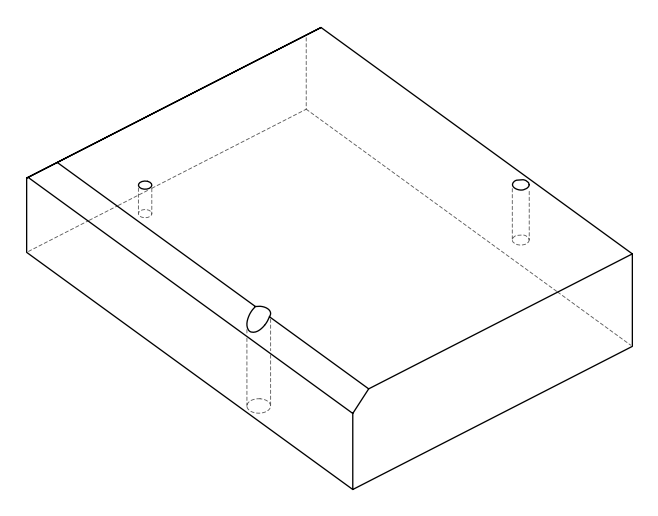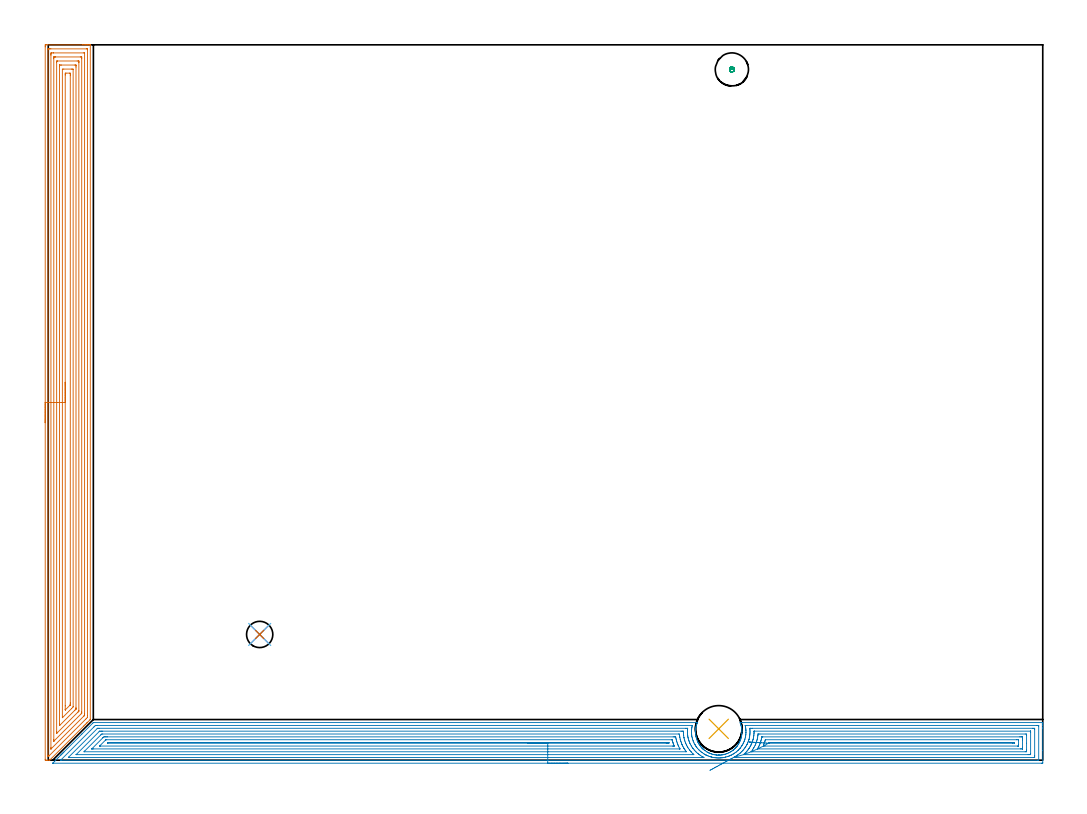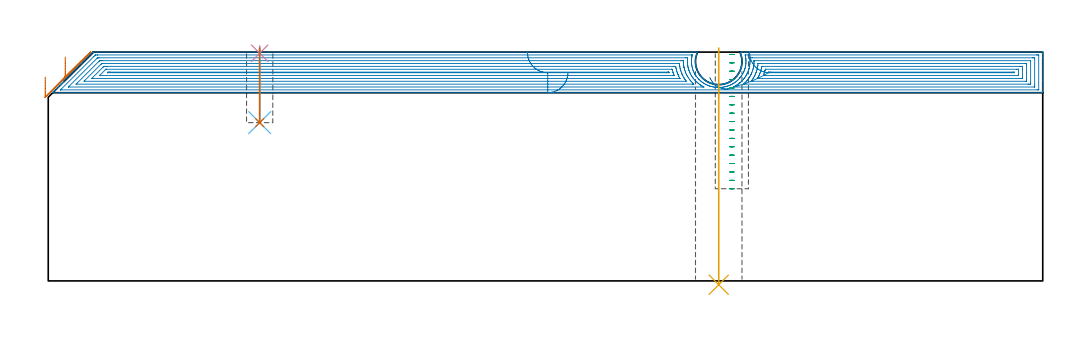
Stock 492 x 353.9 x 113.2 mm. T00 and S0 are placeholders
(PLAN: 7 operations, 5 tool changes, 54.2 min)
(1 AREA_MILL | FG_CHAMFER_SURFACE | UGT0205_001 | 22.5 min | 87907 mm3)
(2 AREA_MILL_1 | FG_CHAMFER_SURFACE_1 | UGT0205_001 | 30.16 min | 96136 mm3)
(3 MILL_BLIND_HOLE_FROM_SOLID_MATERIAL | STEP1POCKET | UGT0201_132 | Spiral | 0.78 min | 14227 mm3)
(4 SPOT_DRILL | STEP1POCKET_1 | NXT0321_9005460120000 | 0.03 min | 36 mm3)
(5 INDEXABLE_INSERT_DRILL_THROUGH_HOLE_FROM_SOLID | STEP1HOLE | NXT0302_017 | 0.47 min | 44919 mm3)
(6 DRILL_BLIND_HOLE_INTO_CENTER | STEP1POCKET_1 | NXT0301_055 | 0.15 min | 1876 mm3)
(7 DRILL_TO_ENLARGE_BLIND_HOLE | STEP1POCKET_1 | UGT0301_374 | 0.15 min | 2767 mm3)
(TOOL UGT0205_001 | Chamfer Mill 20 x 3 x 45 deg. | D20 FL50 Z2)
(TOOL UGT0201_132 | Carbide End Mill 14.0 | D14 FL30 Z4)
(TOOL NXT0321_9005460120000 | NC Spot Drill, 142deg, 12mm, Carbide, Uncoated | D12 PA142 FL30 Z2)
(TOOL NXT0302_017 | Index. Insert Drill 23mm [880-D2300L25-05] | D23 PA176 FL115 Z2)
(TOOL NXT0301_055 | Carbide Drill 8.4mm [860.1-0840-042A1-MM 2214] | D8.4 PA140 FL61 Z2)
(TOOL UGT0301_374 | Twist Drill Flat Bottom 13 mm | D13 PA180 FL101 Z2)
(OP 1 AREA_MILL)
G17 G21 G94 G90
T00 M6
G54
G17 G0 G90 X-1.5 Y166.95 S1061 M3
G43 Z123.2 H0
Z100.9
G94 G1 Y166.988 Z100.028 F250.
Y167.102 Z99.164
Y167.291 Z98.312
Y167.553 Z97.48
Y167.887 Z96.674
Y168.29 Z95.9
Y168.758 Z95.164
Y169.29 Z94.472
Y169.879 Z93.829
Y170.522 Z93.24
Y171.214 Z92.709
Y171.95 Z92.24
Y172.724 Z91.837
Y173.53 Z91.503
Y174.362 Z91.241
Y175.214 Z91.052
Y176.078 Z90.938
Y176.95 Z90.9
Y352.917
X-1.499 Y353.289 Z90.901
X-1.494 Y353.804 Z90.903
X-1.492 Y353.892 Z90.906
X-0.983 Y353.9 Z91.414
X17.019 Z109.414
X17.625 Z110.019
X18.184 Z110.581
X18.511 Z110.907
X19.071 Z111.467
X19.397 Z111.792
X20.051 Z112.45
X20.419 Z112.819
X20.774 Y353.892 Z113.165
X20.797 Y353.89 Z113.188
X20.8 Y353.735 Z113.2
Y20.254
X20.798 Y20.105 Z113.185
X20.769 Y20.067 Z113.163
X20.726 Y20.026 Z113.126
X19.467 Y18.766 Z111.864
X19.397 Y18.696 Z111.794
X19.198 Y18.498 Z111.598
X19.168 Y18.468 Z111.568
X18.511 Y17.81 Z110.908
X18.331 Y17.631 Z110.731
X18.275 Y17.575 Z110.675
X17.625 Y16.924 Z110.022
X17.465 Y16.765 Z109.865
X0.865 Y0.165 Z93.263
X0.789 Y0.089 Z93.187
X0.707 Y0.01 Z93.104
X0.462 Y0. Z92.861
X-0.33 Z92.07
X-0.983 Z91.412
X-1.31 Z91.087
X-1.491 Y0.002 Z90.905
X-1.496 Y0.165 Z90.904
X-1.5 Y0.425 Z90.9
Y176.95
X-0.086 Z92.314
Y351.492
X-0.084 Y351.723 Z92.316
X-0.081 Y351.833 Z92.319
X-0.079 Y351.88 Z92.321
X0.002 Y351.89 Z92.402
X0.397 Y351.898 Z92.797
X0.789 Y351.899 Z93.189
X1.281 Y351.9 Z93.681
X19.004 Z111.404
X19.251 Y351.897 Z111.651
X19.355 Y351.893 Z111.755
X19.373 Y351.891 Z111.773
X19.379 Y351.879 Z111.779
X19.382 Y351.83 Z111.782
X19.384 Y351.725 Z111.784
X19.386 Y351.515 Z111.786
Y22.051
X19.381 Y21.163 Z111.781
X19.379 Y21.147 Z111.779
X18.948 Y20.706 Z111.348
X18.511 Y20.261 Z110.911
X0.647 Y2.397 Z93.047
X0.592 Y2.343 Z92.992
X0.267 Y2.029 Z92.667
X0.231 Y2.01 Z92.631
X0.167 Y2.006 Z92.567
X0.038 Y2.004 Z92.438
X-0.059 Y2.007 Z92.341
X-0.074 Y2.009 Z92.326
X-0.079 Y2.021 Z92.321
X-0.082 Y2.071 Z92.318
X-0.084 Y2.175 Z92.316
X-0.086 Y2.385 Z92.314
Y176.95
X1.328 Z93.728
X1.329 Y348.825 Z93.729
X1.33 Y349.173 Z93.73
X1.334 Y349.717 Z93.734
X1.336 Y349.882 Z93.736
X1.499 Y349.895 Z93.899
X1.675 Y349.897 Z94.075
X2.38 Y349.9 Z94.78
X2.561 Z94.961
X17.625 Y349.899 Z110.025
X17.806 Y349.897 Z110.206
X17.926 Y349.893 Z110.326
X17.965 Y349.89 Z110.365
X17.967 Y349.875 Z110.367
X17.969 Y349.834 Z110.369
X17.971 Y349.717 Z110.371
Y22.932
X17.97 Y22.585 Z110.37
X17.967 Y22.312 Z110.367
X17.964 Y22.181 Z110.364
X17.836 Y22.04 Z110.236
X17.732 Y21.932 Z110.132
X17.625 Y21.824 Z110.025
X1.628 Y5.828 Z94.028
X1.536 Y5.737 Z93.936
X1.353 Y5.564 Z93.753
X1.332 Y5.548 Z93.732
Y5.549
X1.33 Y5.572 Z93.73
X1.328 Y6.317 Z93.728
Y176.95
X2.743 Z95.143
Y347.039
X2.747 Y347.744 Z95.147
X2.75 Y347.849 Z95.15
X2.758 Y347.89 Z95.158
X2.807 Y347.892 Z95.207
X3.02 Y347.896 Z95.42
X3.447 Y347.9 Z95.847
X3.479 Z95.879
X15.884 Z108.284
X16.289 Y347.897 Z108.689
X16.492 Y347.893 Z108.892
X16.541 Y347.89 Z108.941
X16.551 Y347.883 Z108.951
X16.553 Y347.866 Z108.953
X16.555 Y347.802 Z108.955
X16.557 Y347.222 Z108.957
Y347.039
Y23.825
X16.555 Y23.47 Z108.955
X16.552 Y23.293 Z108.952
X16.549 Y23.21 Z108.949
X16.508 Y23.165 Z108.908
X16.282 Y22.932 Z108.682
X2.838 Y9.488 Z95.238
X2.801 Y9.458 Z95.201
X2.749 Y9.418 Z95.149
X2.746 Y9.483 Z95.146
X2.745 Y9.54 Z95.145
X2.743 Y9.798 Z95.143
Y10.249
Y176.95
X4.157 Z96.557
X4.158 Y345.253 Z96.558
X4.159 Y345.429 Z96.559
X4.164 Y345.608 Z96.564
X4.179 Y345.89 Z96.579
X4.333 Y345.895 Z96.733
X4.579 Y345.899 Z96.979
X14.325 Y345.9 Z106.725
X14.967 Y345.898 Z107.367
X15.058 Y345.895 Z107.458
X15.113 Y345.89 Z107.513
X15.136 Y345.881 Z107.536
X15.138 Y345.786 Z107.538
X15.142 Y345.431 Z107.542
X15.143 Y345.253 Z107.543
Y345.075
X15.142 Y24.541 Z107.542
X15.139 Y24.363 Z107.539
X15.136 Y24.249 Z107.536
X15.093 Y24.201 Z107.493
X14.967 Y24.067 Z107.367
X14.847 Y23.946 Z107.247
X14.727 Y23.825 Z107.127
X4.618 Y13.717 Z97.018
X4.333 Y13.436 Z96.733
X4.168 Y13.278 Z96.568
X4.161 Y13.284 Z96.561
X4.159 Y13.287 Z96.559
X4.157 Y14.004 Z96.557
Y14.182
Y176.95
X5.571 Z97.971
Y343.113
X5.572 Y343.468 Z97.972
X5.575 Y343.737 Z97.975
X5.578 Y343.869 Z97.978
X5.583 Y343.891 Z97.983
X5.615 Y343.894 Z98.015
X5.678 Y343.898 Z98.078
X6.106 Y343.9 Z98.506
X6.562 Z98.962
X13.194 Y343.899 Z105.594
X13.656 Y343.896 Z106.056
X13.715 Y343.89 Z106.115
X13.722 Y343.829 Z106.122
X13.725 Y343.468 Z106.125
X13.728 Y342.93 Z106.128
Y25.966
X13.726 Y25.611 Z106.126
X13.722 Y25.342 Z106.122
X13.721 Y25.28 Z106.121
X13.687 Y25.242 Z106.087
X13.625 Y25.177 Z106.025
X13.194 Y24.742 Z105.594
X5.798 Y17.346 Z98.198
X5.62 Y17.171 Z98.02
X5.601 Y17.154 Z98.001
X5.58 Y17.139 Z97.98
X5.577 Y17.162 Z97.977
X5.574 Y17.218 Z97.974
X5.572 Y17.575 Z97.972
X5.571 Y17.927 Z97.971
Y176.95
X6.985 Z99.385
X6.986 Y341.688 Z99.386
X6.992 Y341.89 Z99.392
X7.663 Y341.899 Z100.063
X11.422 Z103.822
X12.096 Y341.896 Z104.496
X12.308 Y341.89 Z104.708
X12.315 Y341.676 Z104.715
X12.314 Y26.498 Z104.714
X12.308 Y26.318 Z104.708
X11.518 Y25.515 Z103.918
X7.148 Y21.147 Z99.548
X7.067 Y21.07 Z99.467
X6.992 Y21.001 Z99.392
X6.986 Y21.147 Z99.386
Y21.153
X6.985 Y176.95 Z99.385
X8.4 Z100.8
Y339.003
X8.402 Y339.368 Z100.802
X8.407 Y339.896 Z100.807
X8.76 Y339.9 Z101.16
X10.532 Z102.932
X10.893 Y339.896 Z103.293
X10.897 Y339.532 Z103.297
X10.9 Y339.003 Z103.3
Y338.636
Y28.289
X10.899 Y27.923 Z103.299
X10.895 Y27.397 Z103.295
X10.893 Y27.356 Z103.293
X10.863 Y27.319 Z103.263
X10.81 Y27.26 Z103.21
X10.742 Y27.189 Z103.142
X8.484 Y24.932 Z100.884
X8.446 Y24.897 Z100.846
X8.413 Y24.871 Z100.813
X8.406 Y24.87 Z100.806
X8.404 Y24.894 Z100.804
X8.401 Y24.994 Z100.801
X8.4 Y26.871 Z100.8
Y176.95
Y177.822 Z100.838
Y178.686 Z100.951
Y179.538 Z101.14
Y180.37 Z101.403
Y181.176 Z101.736
Y181.95 Z102.139
Y182.686 Z102.608
Y183.378 Z103.139
Y184.021 Z103.728
Y184.61 Z104.372
Y185.142 Z105.064
Y185.61 Z105.8
Y186.013 Z106.573
Y186.347 Z107.379
Y186.609 Z108.211
Y186.798 Z109.063
Y186.912 Z109.928
Y186.95 Z110.8
G0 Z123.2
M5
M2
(OP 2 AREA_MILL_1)
G17 G21 G94 G90
T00 M6
G54
G17 G0 G90 X257.1 Y-1.5 S1061 M3
G43 Z123.2 H0
Z103.1
G94 G1 X257.062 Z102.228 F250.
X256.948 Z101.364
X256.759 Z100.512
X256.497 Z99.68
X256.163 Z98.874
X255.76 Z98.1
X255.291 Z97.364
X254.76 Z96.672
X254.171 Z96.029
X253.528 Z95.44
X252.836 Z94.908
X252.1 Z94.44
X251.326 Z94.037
X250.52 Z93.703
X249.688 Z93.441
X248.836 Z93.252
X247.972 Z93.138
X247.1 Z93.1
X2.369
X2.219 Y-1.493 Z93.106
X2.369 Y-1.334 Z93.266
X2.588 Y-1.111 Z93.489
X2.597 Y-1.103 Z93.497
X3.262 Y-0.437 Z94.162
X4.155 Y0.456 Z95.055
X4.936 Y1.237 Z95.835
X5.049 Y1.35 Z95.947
X5.942 Y2.243 Z96.841
X6.104 Y2.407 Z97.002
X6.265 Y2.566 Z97.163
X6.388 Y2.689 Z97.287
X6.543 Y2.846 Z97.441
X6.696 Y2.997 Z97.595
X6.835 Y3.136 Z97.734
X6.982 Y3.285 Z97.88
X7.127 Y3.428 Z98.026
X7.281 Y3.583 Z98.18
X7.421 Y3.723 Z98.319
X7.558 Y3.859 Z98.457
X7.728 Y4.029 Z98.627
X16.637 Y12.938 Z107.537
X22.058 Y18.358 Z112.956
X22.306 Y18.598 Z113.187
X22.466 Y18.6 Z113.2
X320.787
X321.147 Y18.594 Z113.192
X321.123 Y18.52 Z113.118
X321.066 Y18.353 Z112.952
X320.799 Y17.627 Z112.227
X320.54 Y16.735 Z111.335
X320.44 Y16.332 Z110.932
X320.359 Y15.844 Z110.444
X320.25 Y14.953 Z109.553
X320.211 Y14.061 Z108.661
X320.242 Y13.17 Z107.77
X320.338 Y12.278 Z106.878
X320.384 Y11.972 Z106.572
X320.44 Y11.667 Z106.267
X320.508 Y11.387 Z105.987
X320.759 Y10.496 Z105.096
X321.082 Y9.606 Z104.203
X321.155 Y9.428 Z104.026
X321.203 Y9.314 Z103.912
X321.334 Y9.025 Z103.623
X321.494 Y8.714 Z103.311
X321.584 Y8.55 Z103.147
X321.741 Y8.265 Z102.863
X322.005 Y7.822 Z102.421
X322.115 Y7.651 Z102.251
X322.127 Y7.633 Z102.232
X322.228 Y7.484 Z102.082
X322.414 Y7.234 Z101.828
X322.574 Y7.015 Z101.615
X322.636 Y6.931 Z101.529
X322.746 Y6.795 Z101.392
X322.874 Y6.636 Z101.233
X322.989 Y6.502 Z101.098
X323.123 Y6.346 Z100.943
X323.169 Y6.296 Z100.893
X323.25 Y6.21 Z100.806
X323.316 Y6.138 Z100.736
X323.408 Y6.039 Z100.638
X323.467 Y5.98 Z100.579
X323.531 Y5.917 Z100.514
X323.591 Y5.856 Z100.455
X323.708 Y5.74 Z100.338
X323.764 Y5.686 Z100.285
X323.831 Y5.625 Z100.221
X323.901 Y5.558 Z100.157
X324.017 Y5.448 Z100.047
X324.062 Y5.409 Z100.008
X324.153 Y5.332 Z99.928
X324.269 Y5.231 Z99.83
X324.365 Y5.148 Z99.747
X324.658 Y4.916 Z99.511
X324.881 Y4.747 Z99.346
X324.912 Y4.724 Z99.323
X325.6 Y4.257 Z98.855
X325.806 Y4.129 Z98.727
X326.146 Y3.939 Z98.536
X326.251 Y3.881 Z98.479
X326.7 Y3.651 Z98.251
X326.865 Y3.577 Z98.175
X327.039 Y3.5 Z98.095
X327.334 Y3.366 Z97.964
X327.595 Y3.263 Z97.861
X327.933 Y3.143 Z97.742
X328.041 Y3.104 Z97.704
X328.489 Y2.963 Z97.562
X328.826 Y2.874 Z97.471
X328.935 Y2.844 Z97.442
X329.384 Y2.742 Z97.34
X329.83 Y2.659 Z97.256
X330.278 Y2.593 Z97.192
X330.536 Y2.566 Z97.165
X330.567 Y2.563 Z97.162
X330.588 Y2.561 Z97.159
X330.612 Y2.559 Z97.156
X330.714 Y2.547 Z97.147
X330.725 Y2.546 Z97.146
X331.172 Y2.517 Z97.116
X331.519 Y2.508 Z97.102
X331.619 Y2.504 Z97.099
X331.687 Y2.506
X331.709 Y2.507
X331.758 Y2.508 Z97.101
X331.795 Y2.507 Z97.103
X331.827 Y2.508
X332.067 Y2.513 Z97.109
X332.269 Y2.525 Z97.115
X332.514 Y2.536 Z97.133
X332.961 Y2.576 Z97.175
X333.292 Y2.62 Z97.218
X333.409 Y2.635 Z97.233
X333.789 Y2.7 Z97.298
X333.855 Y2.711 Z97.31
X334.304 Y2.806 Z97.405
X334.631 Y2.89 Z97.487
X334.75 Y2.92 Z97.517
X335.198 Y3.053 Z97.651
X335.644 Y3.205 Z97.803
X335.853 Y3.285 Z97.882
X335.971 Y3.331 Z97.926
X336.065 Y3.366 Z97.963
X336.539 Y3.576 Z98.173
X336.988 Y3.797 Z98.396
X337.433 Y4.038 Z98.636
X337.799 Y4.257 Z98.855
X338.327 Y4.608 Z99.206
X338.516 Y4.747 Z99.345
X338.685 Y4.872 Z99.471
X338.837 Y4.991 Z99.591
X338.899 Y5.04 Z99.64
X339.036 Y5.149 Z99.746
X339.097 Y5.202 Z99.798
X339.222 Y5.307 Z99.903
X339.613 Y5.666 Z100.266
X339.955 Y6.001 Z100.601
X339.994 Y6.039 Z100.638
X340.116 Y6.166 Z100.765
X340.282 Y6.356 Z100.953
X340.437 Y6.532 Z101.131
X340.447 Y6.544 Z101.143
X340.53 Y6.644 Z101.243
X340.653 Y6.795 Z101.391
X340.735 Y6.894 Z101.492
X340.765 Y6.931 Z101.529
X341.011 Y7.255 Z101.853
X341.289 Y7.672 Z102.269
X341.33 Y7.733 Z102.332
X341.39 Y7.822 Z102.421
X341.49 Y7.987 Z102.587
X341.656 Y8.26 Z102.859
X341.91 Y8.713 Z103.313
X342.022 Y8.947 Z103.546
X342.122 Y9.156 Z103.756
X342.319 Y9.604 Z104.204
X342.492 Y10.048 Z104.648
X342.645 Y10.496 Z105.096
X342.799 Y11. Z105.6
X342.889 Y11.387 Z105.987
X343.058 Y12.278 Z106.878
X343.158 Y13.17 Z107.77
X343.189 Y14.061 Z108.661
X343.15 Y14.953 Z109.553
X343.04 Y15.844 Z110.444
X342.863 Y16.735 Z111.335
X342.799 Y17. Z111.6
X342.708 Y17.314 Z111.914
X342.605 Y17.627 Z112.227
X342.39 Y18.203 Z112.803
X342.368 Y18.267 Z112.867
X342.255 Y18.593 Z113.193
X343.117 Y18.6 Z113.2
X491.831
X491.99 Y18.598 Z113.189
X491.997 Y18.452 Z113.044
X492. Y18.3 Z112.899
Y17.99 Z112.589
Y17.326 Z111.92
Y16.116 Z110.713
Y15.57 Z110.165
Y4.737 Z99.335
Y-1.103 Z93.494
X491.997 Y-1.379 Z93.219
X491.99 Y-1.492 Z93.106
X491.875 Y-1.499 Z93.099
X491.384 Y-1.5 Z93.1
X247.1
Y-0.086 Z94.514
X6.245 Y-0.085 Z94.515
X6.137 Y-0.083 Z94.517
X6.085 Y-0.08 Z94.52
X6.081 Y-0.078 Z94.522
X6.082 Y-0.075 Z94.525
X6.155 Y0.004 Z94.604
X6.234 Y0.085 Z94.685
X6.388 Y0.239 Z94.839
X22.599 Y16.448 Z111.048
X22.981 Y16.819 Z111.419
X23.359 Y17.179 Z111.779
X23.506 Y17.181 Z111.781
X24.252 Y17.185 Z111.785
X24.394 Y17.186 Z111.786
X318.25
X318.478 Y17.184 Z111.784
X318.592 Y17.18 Z111.78
X318.613 Y17.179 Z111.779
X318.614 Y17.17 Z111.77
X318.611 Y17.143 Z111.743
X318.553 Y16.888 Z111.488
X318.455 Y16.448 Z111.048
X318.405 Y16.156 Z110.756
X318.322 Y15.57 Z110.17
X318.298 Y15.384 Z109.984
X318.265 Y15.059 Z109.659
X318.241 Y14.693 Z109.293
X318.235 Y14.568 Z109.168
X318.226 Y13.815 Z108.415
Y13.699 Z108.299
X318.27 Y12.938 Z107.538
X318.283 Y12.766 Z107.366
X318.369 Y12.06 Z106.66
X318.414 Y11.759 Z106.359
X318.539 Y11.183 Z105.783
X318.691 Y10.609 Z105.209
X318.784 Y10.305 Z104.905
X319.001 Y9.652 Z104.252
X319.082 Y9.428 Z104.028
X319.129 Y9.301 Z103.901
X319.46 Y8.55 Z103.15
X319.894 Y7.724 Z102.324
X319.924 Y7.672 Z102.272
X319.966 Y7.602 Z102.202
X320.331 Y7.026 Z101.626
X320.491 Y6.795 Z101.395
X320.787 Y6.389 Z100.989
X321.161 Y5.917 Z100.517
X321.68 Y5.335 Z99.935
X321.97 Y5.04 Z99.64
X322.574 Y4.473 Z99.073
X322.94 Y4.162 Z98.762
X323.467 Y3.755 Z98.355
X324.156 Y3.285 Z97.885
X324.36 Y3.153 Z97.753
X324.837 Y2.876 Z97.476
X325.253 Y2.648 Z97.248
X325.35 Y2.597 Z97.197
X325.414 Y2.565 Z97.165
X325.747 Y2.407 Z97.007
X326.146 Y2.23 Z96.83
X326.466 Y2.093 Z96.693
X327.039 Y1.883 Z96.483
X327.193 Y1.831 Z96.431
X327.891 Y1.612 Z96.212
X327.933 Y1.6 Z96.2
X327.964 Y1.591 Z96.191
X328.2 Y1.53 Z96.13
X328.826 Y1.39 Z95.99
X329.004 Y1.354 Z95.954
X329.719 Y1.237 Z95.837
X330.062 Y1.193 Z95.793
X330.612 Y1.14 Z95.74
X331.037 Y1.113 Z95.713
X331.505 Y1.097 Z95.697
X331.943 Y1.1 Z95.7
X332.399 Y1.116 Z95.716
X332.794 Y1.141 Z95.741
X333.292 Y1.188 Z95.788
X333.599 Y1.228 Z95.828
X334.185 Y1.319 Z95.919
X334.367 Y1.35 Z95.95
X335.078 Y1.501 Z96.101
X335.102 Y1.506 Z96.106
X335.194 Y1.53 Z96.13
X335.873 Y1.723 Z96.323
X335.971 Y1.754 Z96.354
X336.465 Y1.922 Z96.522
X336.864 Y2.07 Z96.67
X337.109 Y2.166 Z96.766
X337.663 Y2.407 Z97.007
X337.739 Y2.443 Z97.043
X337.758 Y2.452 Z97.052
X338.311 Y2.741 Z97.341
X338.651 Y2.924 Z97.524
X338.88 Y3.059 Z97.659
X339.25 Y3.285 Z97.885
X339.427 Y3.4 Z98.
X339.544 Y3.48 Z98.08
X339.946 Y3.768 Z98.368
X340.437 Y4.135 Z98.735
X340.453 Y4.147 Z98.747
X340.471 Y4.162 Z98.762
X340.924 Y4.562 Z99.162
X341.33 Y4.934 Z99.534
X341.385 Y4.986 Z99.586
X341.437 Y5.04 Z99.64
X341.819 Y5.437 Z100.037
X342.224 Y5.89 Z100.49
X342.236 Y5.905 Z100.505
X342.246 Y5.917 Z100.517
X342.623 Y6.402 Z101.002
X342.909 Y6.795 Z101.395
X342.994 Y6.916 Z101.516
X343.117 Y7.099 Z101.699
X343.338 Y7.455 Z102.055
X343.466 Y7.672 Z102.272
X343.66 Y8.016 Z102.616
X343.941 Y8.55 Z103.15
X343.964 Y8.595 Z103.195
X344.01 Y8.691 Z103.291
X344.231 Y9.21 Z103.81
X344.316 Y9.428 Z104.028
X344.472 Y9.851 Z104.451
X344.624 Y10.305 Z104.905
X344.688 Y10.516 Z105.116
X344.866 Y11.183 Z105.783
X344.873 Y11.212 Z105.812
X344.903 Y11.367 Z105.967
X345.011 Y11.954 Z106.554
X345.027 Y12.06 Z106.66
X345.11 Y12.734 Z107.334
X345.128 Y12.938 Z107.538
X345.166 Y13.557 Z108.157
X345.171 Y13.815 Z108.415
X345.168 Y14.432 Z109.032
X345.157 Y14.693 Z109.293
X345.139 Y15.011 Z109.611
X345.104 Y15.373 Z109.973
X345.078 Y15.57 Z110.17
X345.026 Y15.943 Z110.543
X344.948 Y16.404 Z111.004
X344.94 Y16.448 Z111.048
X344.835 Y16.973 Z111.573
X344.816 Y17.09 Z111.69
X344.803 Y17.18 Z111.78
X344.83 Y17.181 Z111.781
X344.903 Y17.184 Z111.784
X345.046 Y17.185 Z111.785
X488.847 Y17.186 Z111.786
X489.598 Y17.185 Z111.785
X489.742 Y17.184 Z111.784
X489.952 Y17.179 Z111.779
X489.991 Y17.174 Z111.774
X489.995 Y17.145 Z111.745
X489.997 Y17.114 Z111.714
X490. Y16.931 Z111.531
X489.999 Y0.125 Z94.725
X489.996 Y0.02 Z94.62
X489.991 Y-0.05 Z94.55
X489.987 Y-0.079 Z94.521
X489.455 Y-0.086 Z94.514
X247.1
Y1.328 Z95.928
X10.165 Y1.329 Z95.929
X9.983 Y1.331 Z95.931
X9.961 Y1.332 Z95.932
X9.948 Y1.335 Z95.935
X9.953 Y1.347 Z95.947
X9.961 Y1.36 Z95.96
X10.046 Y1.446 Z96.046
X10.129 Y1.53 Z96.13
X24.21 Y15.611 Z110.211
X24.252 Y15.651 Z110.251
X24.349 Y15.738 Z110.338
X24.386 Y15.765 Z110.365
X24.425 Y15.766 Z110.366
X24.596 Y15.769 Z110.369
X24.941 Y15.771 Z110.371
X25.145
X315.428
X316.118 Y15.77 Z110.37
X316.227 Y15.768 Z110.368
X316.321 Y15.764 Z110.364
X316.322 Y15.714 Z110.314
X316.321 Y15.659 Z110.259
X316.312 Y15.58 Z110.18
X316.27 Y15.161 Z109.761
X316.242 Y14.771 Z109.371
X316.239 Y14.693 Z109.293
X316.223 Y13.912 Z108.512
X316.225 Y13.815 Z108.415
X316.258 Y13. Z107.6
X316.263 Y12.938 Z107.538
X316.321 Y12.341 Z106.941
X316.353 Y12.06 Z106.66
X316.358 Y12.024 Z106.624
X316.434 Y11.572 Z106.172
X316.512 Y11.183 Z105.783
X316.562 Y10.946 Z105.546
X316.745 Y10.305 Z104.905
X316.923 Y9.714 Z104.314
X317.023 Y9.428 Z104.028
X317.214 Y8.894 Z103.494
X317.361 Y8.55 Z103.15
X317.471 Y8.298 Z102.898
X317.792 Y7.672 Z102.272
X318.108 Y7.086 Z101.686
X318.286 Y6.795 Z101.395
X318.568 Y6.343 Z100.943
X318.876 Y5.917 Z100.517
X319.001 Y5.75 Z100.35
X319.58 Y5.04 Z99.64
X319.894 Y4.687 Z99.287
X320.401 Y4.162 Z98.762
X320.787 Y3.8 Z98.4
X321.37 Y3.285 Z97.885
X321.68 Y3.039 Z97.639
X322.044 Y2.762 Z97.362
X322.549 Y2.407 Z97.007
X322.574 Y2.39 Z96.99
X322.63 Y2.352 Z96.952
X323.467 Y1.841 Z96.441
X324.031 Y1.53 Z96.13
X324.36 Y1.351 Z95.951
X324.366 Y1.334 Z95.934
X323.467 Y1.329 Z95.929
X247.1 Y1.328 Z95.928
Y2.743 Z97.343
X14.085
X13.926 Y2.745 Z97.345
X13.828 Y2.748 Z97.348
X13.811 Y2.75 Z97.35
X13.814 Y2.756 Z97.356
X13.837 Y2.785 Z97.385
X13.874 Y2.824 Z97.424
X13.937 Y2.888 Z97.488
X25.145 Y14.095 Z108.695
X25.352 Y14.295 Z108.895
X25.408 Y14.348 Z108.948
X25.493 Y14.351 Z108.951
X26.038 Y14.355 Z108.955
X26.38 Y14.357 Z108.957
X26.931
X313.09
X313.642 Y14.356 Z108.956
X313.987 Y14.354 Z108.954
X314.207 Y14.35 Z108.95
X314.22 Y14.125 Z108.725
X314.229 Y13.815 Z108.415
X314.25 Y13.218 Z107.818
X314.269 Y12.938 Z107.538
X314.328 Y12.264 Z106.864
X314.355 Y12.06 Z106.66
X314.473 Y11.244 Z105.844
X314.485 Y11.183 Z105.783
X314.535 Y10.945 Z105.545
X314.702 Y10.305 Z104.905
X314.761 Y10.083 Z104.683
X314.971 Y9.428 Z104.028
X315.19 Y8.784 Z103.384
X315.282 Y8.55 Z103.15
X315.428 Y8.187 Z102.787
X315.67 Y7.672 Z102.272
X315.889 Y7.22 Z101.82
X316.124 Y6.795 Z101.395
X316.321 Y6.445 Z101.045
X316.656 Y5.917 Z100.517
X317.214 Y5.109 Z99.709
X317.268 Y5.04 Z99.64
X317.46 Y4.799 Z99.399
X317.995 Y4.162 Z98.762
X318.108 Y4.033 Z98.633
X318.832 Y3.285 Z97.885
X319.001 Y3.118 Z97.718
X319.25 Y2.881 Z97.481
X319.386 Y2.753 Z97.353
X319.319 Y2.75 Z97.35
X319.001 Y2.746 Z97.346
X318.659 Y2.743 Z97.343
X247.1
Y4.157 Z98.757
X18.
X17.672 Y4.162 Z98.762
X17.831 Y4.328 Z98.928
X18. Y4.501 Z99.101
X26.038 Y12.539 Z107.139
X26.242 Y12.738 Z107.338
X26.448 Y12.938 Z107.538
X26.926 Y12.943 Z107.543
X311.85
X312.248 Y12.938 Z107.538
X312.297 Y12.504 Z107.104
X312.35 Y12.06 Z106.66
X312.425 Y11.501 Z106.101
X312.479 Y11.183 Z105.783
X312.639 Y10.413 Z105.013
X312.666 Y10.305 Z104.905
X312.749 Y9.983 Z104.583
X312.917 Y9.428 Z104.028
X312.99 Y9.191 Z103.791
X313.219 Y8.55 Z103.15
X313.498 Y7.814 Z102.414
X313.56 Y7.672 Z102.272
X313.642 Y7.493 Z102.093
X313.988 Y6.795 Z101.395
X314.369 Y6.081 Z100.681
X314.464 Y5.917 Z100.517
X314.535 Y5.798 Z100.398
X314.836 Y5.33 Z99.93
X315.035 Y5.04 Z99.64
X315.428 Y4.477 Z99.077
X315.659 Y4.162 Z98.762
X315.433 Y4.157 Z98.757
X247.1
Y5.571 Z100.171
X22.466
X21.923 Y5.573 Z100.173
X21.616 Y5.577 Z100.177
X21.572 Y5.578 Z100.178
X21.548 Y5.591 Z100.191
X21.557 Y5.604 Z100.204
X21.572 Y5.623 Z100.223
X27.032 Y11.084 Z105.684
X27.132 Y11.183 Z105.783
X27.48 Y11.521 Z106.121
X27.825 Y11.524 Z106.124
X28.367 Y11.528 Z106.128
X28.718 Y11.529 Z106.129
X29.259
X309.176 Y11.528 Z106.128
X309.72 Y11.526 Z106.126
X310.069 Y11.522 Z106.122
X310.399 Y11.509 Z106.109
X310.461 Y11.183 Z105.783
X310.554 Y10.707 Z105.307
X310.647 Y10.305 Z104.905
X310.834 Y9.554 Z104.154
X310.87 Y9.428 Z104.028
X310.962 Y9.12 Z103.72
X311.154 Y8.55 Z103.15
X311.251 Y8.267 Z102.867
X311.484 Y7.672 Z102.272
X311.591 Y7.406 Z102.006
X311.855 Y6.813 Z101.413
X311.872 Y6.779 Z101.379
X312.319 Y5.917 Z100.517
X312.478 Y5.609 Z100.209
X312.488 Y5.583 Z100.183
X312.487 Y5.578 Z100.178
X312.481 Y5.576 Z100.176
X312.419 Y5.573 Z100.173
X312.325 Y5.571 Z100.171
X312.208
X247.1
Y6.985 Z101.585
X25.844 Y6.986 Z101.586
X25.509 Y6.989 Z101.589
X25.405 Y6.992 Z101.592
X25.462 Y7.058 Z101.658
X25.541 Y7.142 Z101.742
X28.267 Y9.87 Z104.47
X28.418 Y10.019 Z104.619
X28.475 Y10.072 Z104.672
X28.508 Y10.099 Z104.699
X28.545 Y10.108 Z104.708
X28.718 Y10.112 Z104.712
X28.912 Y10.114 Z104.714
X308.283
X308.479 Y10.112 Z104.712
X308.638 Y10.108 Z104.708
X308.664 Y10.038 Z104.638
X308.713 Y9.883 Z104.483
X308.841 Y9.428 Z104.028
X309.059 Y8.665 Z103.265
X309.096 Y8.55 Z103.15
X309.176 Y8.309 Z102.909
X309.409 Y7.672 Z102.272
X309.542 Y7.313 Z101.913
X309.629 Y7.065 Z101.665
X309.645 Y6.991 Z101.591
X309.612 Y6.989 Z101.589
X309.526 Y6.987 Z101.587
X309.176 Y6.985 Z101.585
X308.982
X247.1
Y8.4 Z103.
X29.458
X29.356 Y8.401 Z103.001
X29.275 Y8.405 Z103.005
X29.266 Y8.406 Z103.006
X29.27 Y8.414 Z103.014
X29.295 Y8.444 Z103.044
X29.399 Y8.55 Z103.15
X29.507 Y8.652 Z103.252
X29.544 Y8.686 Z103.286
X29.611 Y8.693 Z103.293
X30.352 Y8.699 Z103.299
X30.504 Y8.7 Z103.3
X306.496
X306.649 Y8.699 Z103.299
X306.955 Y8.695 Z103.295
X306.992 Y8.693 Z103.293
X306.998 Y8.687 Z103.287
X307.009 Y8.666 Z103.266
X307.024 Y8.624 Z103.224
X307.045 Y8.55 Z103.15
X307.08 Y8.411 Z103.011
X306.803 Y8.404 Z103.004
X306.648 Y8.401 Z103.001
X306.496 Y8.4 Z103.
X305.756
X247.1
X246.228 Z103.038
X245.363 Z103.151
X244.512 Z103.34
X243.68 Z103.603
X242.874 Z103.936
X242.1 Z104.339
X241.364 Z104.808
X240.672 Z105.339
X240.029 Z105.928
X239.44 Z106.572
X238.908 Z107.264
X238.44 Z108.
X238.037 Z108.773
X237.703 Z109.579
X237.441 Z110.411
X237.252 Z111.263
X237.138 Z112.128
X237.1 Z113.
G0 Z123.2
X327.294 Y-5.05
Z100.636
G1 X327.655 Y-4.854 Z99.866
X328.073 Y-4.626 Z99.135
X328.545 Y-4.368 Z98.449
X329.068 Y-4.083 Z97.812
X329.638 Y-3.772 Z97.229
X330.25 Y-3.439 Z96.705
X330.901 Y-3.084 Z96.243
X331.584 Y-2.712 Z95.848
X332.294 Y-2.325 Z95.523
X333.027 Y-1.925 Z95.269
X333.776 Y-1.517 Z95.088
X334.537 Y-1.102 Z94.983
X335.302 Y-0.685 Z94.954
X336.067 Y-0.268 Z95.001
X336.825 Y0.146 Z95.123
X337.572 Y0.552 Z95.321
X338.3 Y0.949 Z95.592
X339.004 Y1.334 Z95.934
X339.544 Y1.62 Z96.22
X340.051 Y1.909 Z96.509
X340.437 Y2.14 Z96.74
X340.603 Y2.245 Z96.845
X340.85 Y2.407 Z97.007
X341.132 Y2.602 Z97.202
X341.33 Y2.744 Z97.344
X341.641 Y2.98 Z97.58
X342.034 Y3.285 Z97.885
X342.137 Y3.37 Z97.97
X342.224 Y3.444 Z98.044
X342.604 Y3.789 Z98.389
X343.008 Y4.162 Z98.762
X343.063 Y4.215 Z98.815
X343.117 Y4.268 Z98.868
X343.496 Y4.667 Z99.267
X343.829 Y5.04 Z99.64
X343.912 Y5.136 Z99.736
X344.01 Y5.253 Z99.853
X344.303 Y5.63 Z100.23
X344.52 Y5.917 Z100.517
X344.679 Y6.138 Z100.738
X344.903 Y6.462 Z101.062
X345.034 Y6.667 Z101.267
X345.112 Y6.795 Z101.395
X345.364 Y7.22 Z101.82
X345.616 Y7.672 Z102.272
X345.678 Y7.788 Z102.388
X345.796 Y8.018 Z102.618
X345.965 Y8.384 Z102.984
X346.037 Y8.55 Z103.15
X346.225 Y9.006 Z103.606
X346.384 Y9.428 Z104.028
X346.463 Y9.65 Z104.25
X346.675 Y10.305 Z104.905
X346.678 Y10.316 Z104.916
X346.689 Y10.359 Z104.959
X346.849 Y11.025 Z105.625
X346.882 Y11.183 Z105.783
X346.989 Y11.766 Z106.366
X347.032 Y12.06 Z106.66
X347.093 Y12.542 Z107.142
X347.13 Y12.938 Z107.538
X347.156 Y13.357 Z107.957
X347.171 Y13.815 Z108.415
Y14.22 Z108.82
X347.154 Y14.693 Z109.293
X347.132 Y15.135 Z109.735
X347.091 Y15.57 Z110.17
X347.08 Y15.696 Z110.296
X347.076 Y15.755 Z110.355
X347.174 Y15.764 Z110.364
X347.381 Y15.769 Z110.369
X347.583 Y15.77 Z110.37
X348.271 Y15.771 Z110.371
X486.918
X487.611 Y15.768 Z110.368
X487.812 Y15.764 Z110.364
X487.99 Y15.749 Z110.349
X487.995 Y15.57 Z110.17
X487.999 Y15.387 Z109.987
X488. Y2.222 Z96.822
X487.996 Y1.53 Z96.13
X487.993 Y1.351 Z95.951
X487.984 Y1.335 Z95.935
X487.964 Y1.333 Z95.933
X487.914 Y1.33 Z95.93
X487.812 Y1.329 Z95.929
X339.203
X339.094 Y1.33 Z95.93
X339.022 Y1.332 Z95.932
X339.004 Y1.334 Z95.934
X344.01 Y2.75 Z97.35
Y2.752 Z97.352
Y2.755 Z97.355
X344.286 Y3.013 Z97.613
X344.574 Y3.285 Z97.885
X344.739 Y3.446 Z98.046
X344.903 Y3.61 Z98.21
X345.174 Y3.896 Z98.496
X345.411 Y4.162 Z98.762
X345.588 Y4.367 Z98.967
X345.796 Y4.614 Z99.214
X345.986 Y4.854 Z99.454
X346.127 Y5.04 Z99.64
X346.362 Y5.362 Z99.962
X346.689 Y5.823 Z100.423
X346.727 Y5.88 Z100.48
X346.751 Y5.917 Z100.517
X347.062 Y6.429 Z101.029
X347.278 Y6.795 Z101.395
X347.386 Y6.988 Z101.588
X347.583 Y7.351 Z101.951
X347.69 Y7.567 Z102.167
X347.739 Y7.672 Z102.272
X347.963 Y8.176 Z102.776
X348.12 Y8.55 Z103.15
X348.436 Y9.388 Z103.988
X348.448 Y9.428 Z104.028
X348.476 Y9.514 Z104.114
X348.656 Y10.128 Z104.728
X348.702 Y10.305 Z104.905
X348.828 Y10.836 Z105.436
X348.898 Y11.183 Z105.783
X348.969 Y11.575 Z106.175
X349.04 Y12.06 Z106.66
X349.077 Y12.347 Z106.947
X349.132 Y12.938 Z107.538
X349.149 Y13.154 Z107.754
X349.172 Y13.815 Z108.415
X349.178 Y14.003 Z108.603
X349.18 Y14.193 Z108.793
X349.184 Y14.326 Z108.926
X349.188 Y14.352 Z108.952
X349.198 Y14.353 Z108.953
X349.231 Y14.355 Z108.955
X349.369 Y14.357 Z108.957
X485.862
X485.936 Y14.356 Z108.956
X485.969 Y14.353 Z108.953
X485.984 Y14.351 Z108.951
X485.99 Y14.339 Z108.939
X485.993 Y14.24 Z108.84
X486. Y13.84 Z108.44
Y3.285 Z97.885
X485.993 Y2.858 Z97.458
X485.99 Y2.758 Z97.358
X485.867 Y2.75 Z97.35
X485.68 Y2.746 Z97.346
X485.132 Y2.743 Z97.343
X484.791
X344.561
X344.01 Y2.75 Z97.35
X347.747 Y4.162 Z98.762
X348.415 Y5.099 Z99.699
X348.476 Y5.188 Z99.788
X348.759 Y5.639 Z100.239
X348.928 Y5.917 Z100.517
X349.089 Y6.193 Z100.793
X349.369 Y6.69 Z101.29
X349.405 Y6.759 Z101.359
X349.423 Y6.795 Z101.395
X349.691 Y7.356 Z101.956
X349.835 Y7.672 Z102.272
X349.961 Y7.968 Z102.568
X350.194 Y8.55 Z103.15
X350.213 Y8.598 Z103.198
X350.262 Y8.733 Z103.333
X350.437 Y9.255 Z103.855
X350.49 Y9.428 Z104.028
X350.636 Y9.937 Z104.537
X350.73 Y10.305 Z104.905
X350.81 Y10.644 Z105.244
X350.917 Y11.183 Z105.783
X350.953 Y11.381 Z105.981
X351.053 Y12.06 Z106.66
X351.065 Y12.149 Z106.749
X351.151 Y12.938 Z107.538
X351.153 Y12.94 Z107.54
X351.155 Y12.941 Z107.541
X352.043 Y12.943 Z107.543
X483.34
X483.99 Y12.938 Z107.538
X483.998 Y12.296 Z106.896
X484. Y8.346 Z102.946
Y5.275 Z99.875
X483.999 Y5.04 Z99.64
X483.996 Y4.401 Z99.001
X483.99 Y4.162 Z98.762
X483.351 Y4.157 Z98.757
X348.481
X347.747 Y4.162 Z98.762
X350.913 Y5.577 Z100.177
X350.952 Y5.655 Z100.255
X351.018 Y5.781 Z100.381
X351.091 Y5.917 Z100.517
X351.155 Y6.036 Z100.636
X351.412 Y6.543 Z101.143
X351.534 Y6.795 Z101.395
X351.694 Y7.143 Z101.743
X351.926 Y7.672 Z102.272
X351.962 Y7.758 Z102.358
X352.048 Y7.98 Z102.58
X352.202 Y8.399 Z102.999
X352.254 Y8.55 Z103.15
X352.421 Y9.061 Z103.661
X352.532 Y9.428 Z104.028
X352.62 Y9.743 Z104.343
X352.762 Y10.305 Z104.905
X352.795 Y10.449 Z105.049
X352.94 Y11.184 Z105.784
X352.988 Y11.455 Z106.055
X353.001 Y11.523 Z106.123
X353.011 Y11.524 Z106.124
X353.077 Y11.527 Z106.127
X353.212 Y11.528 Z106.128
X353.482 Y11.529 Z106.129
X480.666
X481.208 Y11.528 Z106.128
X481.559 Y11.526 Z106.126
X481.911 Y11.522 Z106.122
X481.99 Y11.513 Z106.113
X481.994 Y11.442 Z106.042
X481.998 Y11.327 Z105.927
X481.999 Y11.183 Z105.783
X482. Y10.75 Z105.35
Y9.872 Z104.472
Y6.362 Z100.962
X481.998 Y5.917 Z100.517
X481.994 Y5.701 Z100.301
X481.99 Y5.594 Z100.194
X481.985 Y5.577 Z100.177
X481.961 Y5.575 Z100.175
X481.91 Y5.573 Z100.173
X481.559 Y5.572 Z100.172
X481.019 Y5.571 Z100.171
X351.038 Y5.572 Z100.172
X350.944 Y5.574 Z100.174
X350.913 Y5.577 Z100.177
X353.835 Y6.992 Z101.592
X353.802 Y7.139 Z101.739
X353.835 Y7.238 Z101.838
X353.956 Y7.553 Z102.153
X354. Y7.672 Z102.272
X354.189 Y8.202 Z102.802
X354.307 Y8.55 Z103.15
X354.408 Y8.865 Z103.465
X354.574 Y9.428 Z104.028
X354.607 Y9.546 Z104.146
X354.728 Y10.022 Z104.622
X354.761 Y10.108 Z104.708
X354.778 Y10.11 Z104.71
X354.825 Y10.113 Z104.713
X354.922 Y10.114 Z104.714
X479.074 Y10.115 Z104.715
X479.773 Y10.112 Z104.712
X479.972 Y10.11 Z104.71
X479.992 Y10.106 Z104.706
X479.994 Y10.102 Z104.702
X479.999 Y10.083 Z104.683
Y7.45 Z102.05
X479.995 Y7.227 Z101.827
X479.99 Y7.078 Z101.678
X479.982 Y6.992 Z101.592
X479.947 Y6.99 Z101.59
X479.773 Y6.987 Z101.587
X479.579 Y6.986 Z101.586
X354.534
X353.835 Y6.992 Z101.592
X356.33 Y8.406 Z103.006
X356.336 Y8.441 Z103.041
X356.349 Y8.495 Z103.095
X356.365 Y8.55 Z103.15
X356.402 Y8.66 Z103.26
X356.415 Y8.686 Z103.286
X356.44 Y8.694 Z103.294
X356.514 Y8.696 Z103.296
X357.255 Y8.7 Z103.3
X357.408
X477.093
X477.838 Y8.696 Z103.296
X477.987 Y8.693 Z103.293
X477.998 Y8.55 Z103.15
X477.999 Y8.538 Z103.138
X477.987 Y8.407 Z103.007
X477.246 Y8.4 Z103.
X477.093
X356.667
X356.514 Y8.401 Z103.001
X356.362 Y8.404 Z103.004
X356.33 Y8.406 Z103.006
X355.463 Y8.458 Z103.096
X354.608 Y8.509 Z103.261
X353.771 Y8.559 Z103.5
X352.957 Y8.607 Z103.812
X352.174 Y8.654 Z104.193
X351.427 Y8.699 Z104.641
X350.721 Y8.741 Z105.152
X350.063 Y8.78 Z105.724
X349.457 Y8.816 Z106.35
X348.908 Y8.849 Z107.027
X348.42 Y8.878 Z107.75
X347.996 Y8.903 Z108.512
X347.641 Y8.924 Z109.308
X347.356 Y8.941 Z110.133
X347.144 Y8.954 Z110.979
X347.006 Y8.962 Z111.84
X346.944 Y8.966 Z112.71
X346.958 Y8.965 Z113.583
G0 Z123.2
M5
M2
(OP 3 MILL_BLIND_HOLE_FROM_SOLID_MATERIAL)
G17 G21 G94 G90
T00 M6
G54
G17 G0 G90 X338.2 Y341.7 S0 M3
G43 Z123.2 H0
Z112.047
G94 G3 X338.8 Y342.3 R0.6 F250.
X338.2 Y342.9 R0.6
X337. Y341.7 R1.2
X338.2 Y342.9 R-1.2
X337.6 Y342.3 R0.6
X338.2 Y341.7 R0.6
G0 Z107.894
G3 X338.8 Y342.3 R0.6
X338.2 Y342.9 R0.6
X337. Y341.7 R1.2
X338.2 Y342.9 R-1.2
X337.6 Y342.3 R0.6
X338.2 Y341.7 R0.6
G0 Z103.741
G3 X338.8 Y342.3 R0.6
X338.2 Y342.9 R0.6
X337. Y341.7 R1.2
X338.2 Y342.9 R-1.2
X337.6 Y342.3 R0.6
X338.2 Y341.7 R0.6
G0 Z99.588
G3 X338.8 Y342.3 R0.6
X338.2 Y342.9 R0.6
X337. Y341.7 R1.2
X338.2 Y342.9 R-1.2
X337.6 Y342.3 R0.6
X338.2 Y341.7 R0.6
G0 Z95.435
G3 X338.8 Y342.3 R0.6
X338.2 Y342.9 R0.6
X337. Y341.7 R1.2
X338.2 Y342.9 R-1.2
X337.6 Y342.3 R0.6
X338.2 Y341.7 R0.6
G0 Z91.282
G3 X338.8 Y342.3 R0.6
X338.2 Y342.9 R0.6
X337. Y341.7 R1.2
X338.2 Y342.9 R-1.2
X337.6 Y342.3 R0.6
X338.2 Y341.7 R0.6
G0 Z87.129
G3 X338.8 Y342.3 R0.6
X338.2 Y342.9 R0.6
X337. Y341.7 R1.2
X338.2 Y342.9 R-1.2
X337.6 Y342.3 R0.6
X338.2 Y341.7 R0.6
G0 Z82.976
G3 X338.8 Y342.3 R0.6
X338.2 Y342.9 R0.6
X337. Y341.7 R1.2
X338.2 Y342.9 R-1.2
X337.6 Y342.3 R0.6
X338.2 Y341.7 R0.6
G0 Z78.824
G3 X338.8 Y342.3 R0.6
X338.2 Y342.9 R0.6
X337. Y341.7 R1.2
X338.2 Y342.9 R-1.2
X337.6 Y342.3 R0.6
X338.2 Y341.7 R0.6
G0 Z74.671
G3 X338.8 Y342.3 R0.6
X338.2 Y342.9 R0.6
X337. Y341.7 R1.2
X338.2 Y342.9 R-1.2
X337.6 Y342.3 R0.6
X338.2 Y341.7 R0.6
G0 Z70.518
G3 X338.8 Y342.3 R0.6
X338.2 Y342.9 R0.6
X337. Y341.7 R1.2
X338.2 Y342.9 R-1.2
X337.6 Y342.3 R0.6
X338.2 Y341.7 R0.6
G0 Z66.365
G3 X338.8 Y342.3 R0.6
X338.2 Y342.9 R0.6
X337. Y341.7 R1.2
X338.2 Y342.9 R-1.2
X337.6 Y342.3 R0.6
X338.2 Y341.7 R0.6
G0 Z62.212
G3 X338.8 Y342.3 R0.6
X338.2 Y342.9 R0.6
X337. Y341.7 R1.2
X338.2 Y342.9 R-1.2
X337.6 Y342.3 R0.6
X338.2 Y341.7 R0.6
G0 Z58.059
G3 X338.8 Y342.3 R0.6
X338.2 Y342.9 R0.6
X337. Y341.7 R1.2
X338.2 Y342.9 R-1.2
X337.6 Y342.3 R0.6
X338.2 Y341.7 R0.6
G0 Z53.906
G3 X338.8 Y342.3 R0.6
X338.2 Y342.9 R0.6
X337. Y341.7 R1.2
X338.2 Y342.9 R-1.2
X337.6 Y342.3 R0.6
X338.2 Y341.7 R0.6
G0 Z49.753
G3 X338.8 Y342.3 R0.6
X338.2 Y342.9 R0.6
X337. Y341.7 R1.2
X338.2 Y342.9 R-1.2
X337.6 Y342.3 R0.6
X338.2 Y341.7 R0.6
G0 Z45.6
G3 X338.8 Y342.3 R0.6
X338.2 Y342.9 R0.6
X337. Y341.7 R1.2
X338.2 Y342.9 R-1.2
X337.6 Y342.3 R0.6
X338.2 Y341.7 R0.6
G0 Z123.2
M5
M2
(OP 4 SPOT_DRILL)
G17 G21 G94 G90
T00 M6
G54
G17 G0 G90 X104.6 Y62.2 S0 M3
G43 Z123.2 H0
G94 G81 G98 Z112.64 F250. R116.2
G80
M5
M2
(OP 5 INDEXABLE_INSERT_DRILL_THROUGH_HOLE_FROM_SOLID)
G17 G21 G94 G90
T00 M6
G54
G17 G0 G90 X331.7 Y15.5 S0 M3
G43 Z123.2 H1
G94 G81 G98 Z-1.902 F250. R115.2
G80
M5
M2
(OP 6 DRILL_BLIND_HOLE_INTO_CENTER)
G17 G21 G94 G90
T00 M6
G54
G17 G0 G90 X104.6 Y62.2 S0 M3
G43 Z123.2 H1
G94 G81 G98 Z78.3 F250. R115.2
G80
M5
M2
(OP 7 DRILL_TO_ENLARGE_BLIND_HOLE)
G17 G21 G94 G90
T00 M6
G54
G17 G0 G90 X104.6 Y62.2 S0 M3
G43 Z123.2 H0
G94 G73 G98 Z78.3 F250. Q11.633 R115.2
G80
M5
M2
